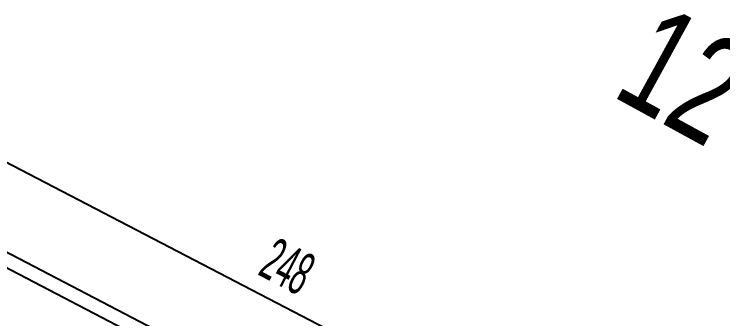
# Model space of a CAD drawing. Extents: x 3907.4 to 3911.57, y -3054.42 to -3053.7.
# Drawn here: x 3907.66636 to 3907.71616, y -3053.80858 to -3053.78714 of the extents above; entities that cross this region are included whole.
import ezdxf

# ---------------------------------------------------------------- set-up
doc = ezdxf.new("R2010")
doc.units = 0
doc.header["$LTSCALE"] = 2
doc.header["$MEASUREMENT"] = 0
for name, color, linetype in [('ARAZİ', 7, 'CONTINUOUS'), ('OLÇÜ', 6, 'CONTINUOUS'), ('TEXT', 11, 'CONTINUOUS')]:
    doc.layers.add(name, color=color, linetype=linetype)
doc.styles.add('İSİM', font='comicbd.ttf')
doc.styles.add('ÖLÇÜ', font='stylu.ttf', dxfattribs={"width": 0.5})

msp = doc.modelspace()

# ---------------------------------------------------------------- linework, layer by layer
at = {"layer": 'ARAZİ', "color": 7}
msp.add_line((3907.654235, -3053.797853), (3907.806089, -3053.876847), dxfattribs=at)
at = {"layer": 'ARAZİ'}
msp.add_line((3907.805319, -3053.877573), (3907.653514, -3053.798605), dxfattribs=at)
at = {"layer": 'OLÇÜ', "color": 6}
msp.add_line((3907.662866, -3053.796027), (3907.706957, -3053.818961), dxfattribs=at)

# ---------------------------------------------------------------- texts
at = {"layer": 'OLÇÜ', "color": 62, "style": 'ÖLÇÜ', "width": 0.5}
msp.add_text('248', height=0.003, rotation=332.5193, dxfattribs=at).set_placement((3907.683405, -3053.805432))
at = {"layer": 'TEXT', "style": 'İSİM', "width": 0.7}
msp.add_text('12         Y    O    L', height=0.0075, rotation=331.308, dxfattribs=at).set_placement((3907.708259, -3053.792845))

doc.saveas('drawing.dxf')
